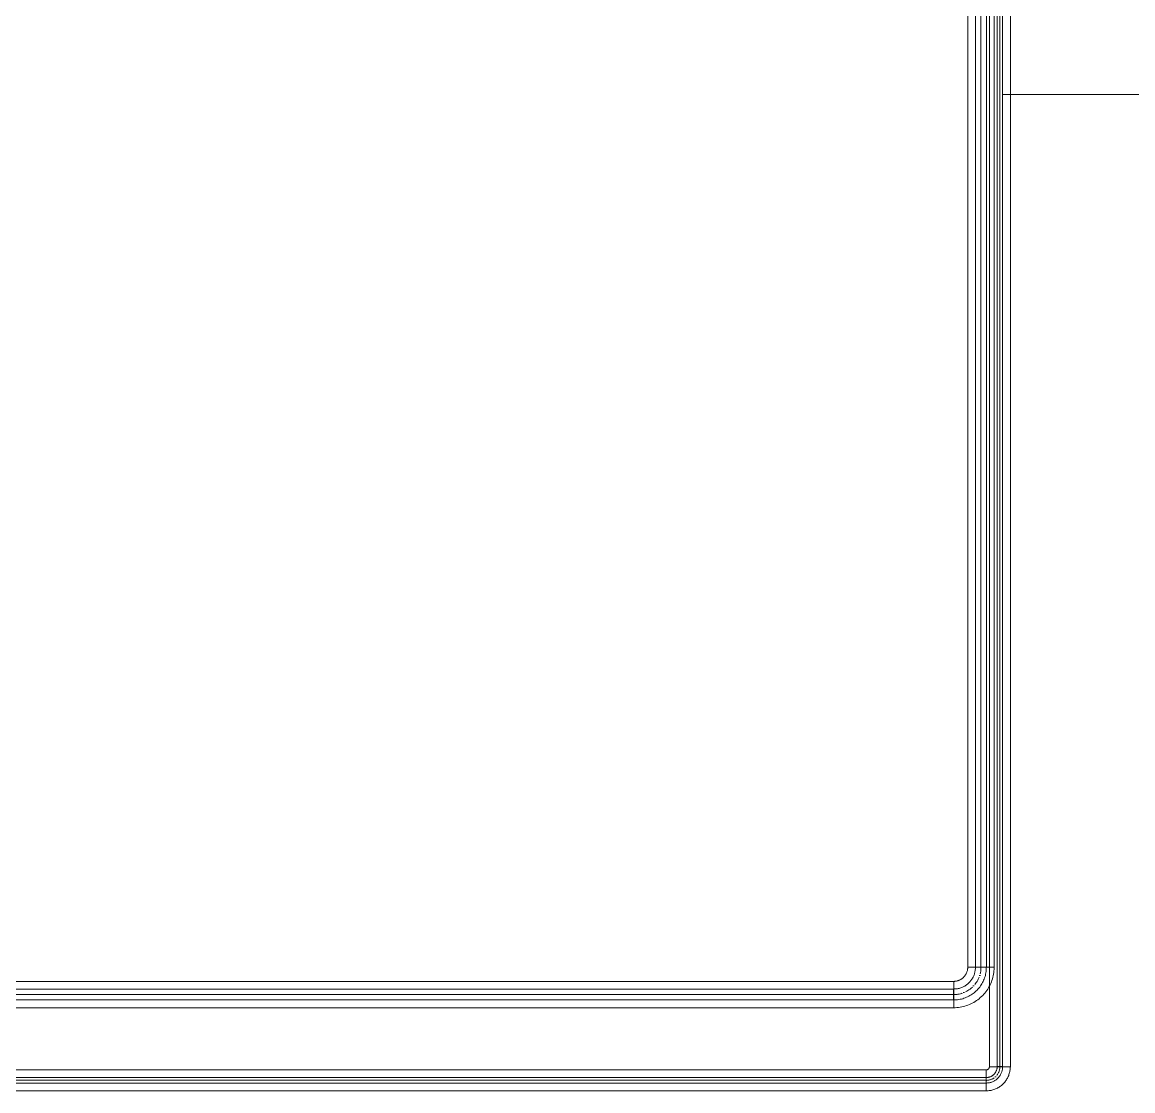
# Model space of a CAD drawing. Header units: millimetres. Extents: x -88595 to 880822, y -1054509 to -148035.
# Drawn here: x 424205 to 425499, y -273096 to -271851 of the extents above; entities that cross this region are included whole.
import ezdxf

# ---------------------------------------------------------------- set-up
doc = ezdxf.new("R2010")
doc.units = ezdxf.units.MM
doc.linetypes.add('$8$ADSK_Осевая', pattern=[14, 10, -2, 0, -2])
for name, color, linetype, lineweight in [('Изоляция', 7, 'Continuous', 18), ('Марки', 7, 'Continuous', 20), ('Трубопровод', 7, 'Continuous', 18), ('Трубопроводы', 7, 'Continuous', 18)]:
    doc.layers.add(name, color=color, linetype=linetype, lineweight=lineweight)

# ---------------------------------------------------------------- blocks, each defined once
blk = doc.blocks.new('$0$ADSK_МедьПайка_Отвод-гнутая труба - Отвод _гнутая труба_-V49-В_Координация_3 этаж ОВ3')
at = {"layer": 'Трубопроводы', "color": 134, "true_color": 0x00a6a6}
for p, q in [((-31.8, 6.3), (-31.8, -6.4)), ((-31.8, 6.3), (-31.8, -6.4)), ((-6.4, -31.8), (6.3, -31.8)), ((-6.4, -31.8), (6.3, -31.8))]:
    blk.add_line(p, q, dxfattribs=at)
at = {"layer": 'Трубопроводы', "color": 134, "true_color": 0x00a6a6, "flags": 128}
for points in [[(6.3, -31.8), (6.3, -30.2), (6.2, -28.7), (6.1, -27.2), (5.9, -25.7), (5.6, -24.2), (5.3, -22.7), (4.9, -21.2), (4.4, -19.8), (3.9, -18.3), (3.3, -16.9), (2.7, -15.5), (2, -14.2), (1.3, -12.8), (0.5, -11.5), (-0.3, -10.2), (-1.2, -9), (-2.1, -7.8), (-3.1, -6.6), (-4.1, -5.5), (-5.2, -4.4), (-6.3, -3.4), (-7.5, -2.4), (-8.7, -1.4), (-9.9, -0.5), (-11.2, 0.3), (-12.5, 1.1), (-13.8, 1.9), (-15.2, 2.5), (-16.5, 3.2), (-17.9, 3.8), (-19.4, 4.3), (-20.8, 4.8), (-22.3, 5.2), (-23.8, 5.5), (-25.3, 5.8), (-26.8, 6), (-28.3, 6.2), (-29.8, 6.3), (-31.3, 6.3), (-31.8, 6.3)], [(-31.8, -6.4), (-30.7, -6.4), (-29.7, -6.4), (-28.7, -6.5), (-27.7, -6.7), (-26.7, -6.9), (-25.7, -7.1), (-24.7, -7.3), (-23.8, -7.6), (-22.8, -8), (-21.9, -8.4), (-20.9, -8.8), (-20, -9.2), (-19.1, -9.7), (-18.3, -10.2), (-17.4, -10.8), (-16.6, -11.4), (-15.8, -12), (-15, -12.7), (-14.3, -13.3), (-13.5, -14.1), (-12.8, -14.8), (-12.2, -15.6), (-11.5, -16.4), (-10.9, -17.2), (-10.4, -18), (-9.8, -18.9), (-9.3, -19.8), (-8.9, -20.7), (-8.5, -21.6), (-8.1, -22.5), (-7.7, -23.5), (-7.4, -24.5), (-7.1, -25.4), (-6.9, -26.4), (-6.7, -27.4), (-6.6, -28.4), (-6.5, -29.4), (-6.4, -30.5), (-6.4, -31.5), (-6.4, -31.8)]]:
    blk.add_lwpolyline(points, dxfattribs=at)
blk = doc.blocks.new('$0$ADSK_МедьПайка_Отвод-гнутая труба - Отвод _гнутая труба_-V50-В_Координация_3 этаж ОВ3')
at = {"layer": 'Трубопроводы', "color": 190, "true_color": 0x8000ff}
for p, q in [((-15.9, 3.2), (-15.9, -3.2)), ((-15.9, 3.2), (-15.9, -3.2)), ((-3.2, -15.9), (3.2, -15.9)), ((-3.2, -15.9), (3.2, -15.9))]:
    blk.add_line(p, q, dxfattribs=at)
at = {"layer": 'Трубопроводы', "color": 190, "true_color": 0x8000ff, "flags": 128}
for points in [[(3.2, -15.9), (3.2, -15.1), (3.1, -14.4), (3, -13.6), (2.9, -12.8), (2.8, -12.1), (2.6, -11.3), (2.4, -10.6), (2.2, -9.9), (2, -9.2), (1.7, -8.5), (1.4, -7.8), (1, -7.1), (0.7, -6.4), (0.3, -5.8), (-0.2, -5.1), (-0.6, -4.5), (-1.1, -3.9), (-1.6, -3.3), (-2.1, -2.8), (-2.6, -2.2), (-3.2, -1.7), (-3.7, -1.2), (-4.3, -0.7), (-4.9, -0.3), (-5.6, 0.2), (-6.2, 0.6), (-6.9, 0.9), (-7.6, 1.3), (-8.3, 1.6), (-9, 1.9), (-9.7, 2.1), (-10.4, 2.4), (-11.1, 2.6), (-11.9, 2.8), (-12.6, 2.9), (-13.4, 3), (-14.1, 3.1), (-14.9, 3.2), (-15.7, 3.2), (-15.9, 3.2)], [(-15.9, -3.2), (-15.4, -3.2), (-14.9, -3.2), (-14.4, -3.3), (-13.9, -3.3), (-13.4, -3.4), (-12.9, -3.5), (-12.4, -3.7), (-11.9, -3.8), (-11.4, -4), (-10.9, -4.2), (-10.5, -4.4), (-10, -4.6), (-9.6, -4.9), (-9.1, -5.1), (-8.7, -5.4), (-8.3, -5.7), (-7.9, -6), (-7.5, -6.3), (-7.1, -6.7), (-6.8, -7), (-6.4, -7.4), (-6.1, -7.8), (-5.8, -8.2), (-5.5, -8.6), (-5.2, -9), (-4.9, -9.4), (-4.7, -9.9), (-4.4, -10.3), (-4.2, -10.8), (-4, -11.3), (-3.9, -11.8), (-3.7, -12.2), (-3.6, -12.7), (-3.5, -13.2), (-3.4, -13.7), (-3.3, -14.2), (-3.2, -14.7), (-3.2, -15.2), (-3.2, -15.7), (-3.2, -15.9)]]:
    blk.add_lwpolyline(points, dxfattribs=at)

msp = doc.modelspace()

# ---------------------------------------------------------------- linework, layer by layer
at = {"layer": 'Изоляция', "color": 134, "true_color": 0x00a6a6}
for p, q in [((425306.7, -270721.2), (425306.7, -272951.9)), ((425337.4, -272951.9), (425337.4, -270721.2)), ((425306.7, -272951.9), (425337.4, -272951.9)), ((425290.3, -272968.3), (420867.4, -272968.3)), ((425290.3, -272968.3), (425290.3, -272999)), ((420866, -272999), (425290.3, -272999))]:
    msp.add_line(p, q, dxfattribs=at)
at = {"layer": 'Изоляция', "color": 190, "true_color": 0x8000ff}
for p, q in [((425331.9, -270775.4), (425331.9, -273067.8)), ((425356.3, -273067.8), (425356.3, -270775.4)), ((425328.2, -273071.5), (420886.3, -273071.5)), ((425328.2, -273071.5), (425328.2, -273095.8)), ((425331.9, -273067.8), (425356.3, -273067.8)), ((420884.1, -273095.8), (425328.2, -273095.8))]:
    msp.add_line(p, q, dxfattribs=at)
at = {"layer": 'Изоляция', "color": 134, "true_color": 0x00a6a6, "flags": 128}
for points in [[(425306.7, -272951.9), (425306.7, -272952.6), (425306.6, -272953.2), (425306.5, -272953.9), (425306.5, -272954.5), (425306.3, -272955.2), (425306.2, -272955.8), (425306, -272956.4), (425305.8, -272957.1), (425305.6, -272957.7), (425305.4, -272958.3), (425305.1, -272958.9), (425304.8, -272959.5), (425304.5, -272960), (425304.2, -272960.6), (425303.8, -272961.2), (425303.4, -272961.7), (425303, -272962.2), (425302.6, -272962.7), (425302.2, -272963.2), (425301.7, -272963.7), (425301.2, -272964.1), (425300.7, -272964.5), (425300.2, -272964.9), (425299.7, -272965.3), (425299.1, -272965.7), (425298.6, -272966), (425298, -272966.4), (425297.4, -272966.7), (425296.8, -272966.9), (425296.2, -272967.2), (425295.6, -272967.4), (425295, -272967.6), (425294.3, -272967.8), (425293.7, -272967.9), (425293.1, -272968.1), (425292.4, -272968.2), (425291.8, -272968.2), (425291.1, -272968.3), (425290.4, -272968.3), (425290.3, -272968.3)], [(425290.3, -272999), (425292.1, -272999), (425294, -272998.8), (425295.9, -272998.7), (425297.8, -272998.4), (425299.6, -272998.1), (425301.5, -272997.6), (425303.3, -272997.2), (425305.1, -272996.6), (425306.9, -272996), (425308.6, -272995.3), (425310.3, -272994.5), (425312, -272993.7), (425313.7, -272992.8), (425315.3, -272991.8), (425316.9, -272990.8), (425318.4, -272989.7), (425319.9, -272988.5), (425321.3, -272987.3), (425322.7, -272986), (425324.1, -272984.7), (425325.3, -272983.3), (425326.6, -272981.9), (425327.7, -272980.4), (425328.8, -272978.9), (425329.9, -272977.3), (425330.9, -272975.7), (425331.8, -272974.1), (425332.7, -272972.4), (425333.4, -272970.7), (425334.2, -272969), (425334.8, -272967.2), (425335.4, -272965.4), (425335.9, -272963.6), (425336.3, -272961.8), (425336.7, -272959.9), (425337, -272958), (425337.2, -272956.2), (425337.3, -272954.3), (425337.4, -272952.4), (425337.4, -272951.9)]]:
    msp.add_lwpolyline(points, dxfattribs=at)
at = {"layer": 'Изоляция', "color": 190, "true_color": 0x8000ff, "flags": 128}
for points in [[(425331.9, -273067.8), (425331.9, -273067.9), (425331.9, -273068.1), (425331.9, -273068.2), (425331.9, -273068.4), (425331.8, -273068.5), (425331.8, -273068.7), (425331.8, -273068.8), (425331.7, -273068.9), (425331.7, -273069.1), (425331.6, -273069.2), (425331.6, -273069.3), (425331.5, -273069.5), (425331.4, -273069.6), (425331.3, -273069.7), (425331.3, -273069.9), (425331.2, -273070), (425331.1, -273070.1), (425331, -273070.2), (425330.9, -273070.3), (425330.8, -273070.4), (425330.7, -273070.5), (425330.6, -273070.6), (425330.5, -273070.7), (425330.3, -273070.8), (425330.2, -273070.9), (425330.1, -273071), (425330, -273071), (425329.8, -273071.1), (425329.7, -273071.2), (425329.6, -273071.2), (425329.4, -273071.3), (425329.3, -273071.3), (425329.1, -273071.4), (425329, -273071.4), (425328.8, -273071.4), (425328.7, -273071.4), (425328.5, -273071.5), (425328.4, -273071.5), (425328.3, -273071.5), (425328.2, -273071.5)], [(425328.2, -273095.8), (425329.3, -273095.8), (425330.5, -273095.7), (425331.6, -273095.6), (425332.7, -273095.5), (425333.8, -273095.3), (425334.9, -273095), (425336, -273094.7), (425337, -273094.4), (425338.1, -273094), (425339.1, -273093.6), (425340.2, -273093.2), (425341.2, -273092.7), (425342.2, -273092.1), (425343.1, -273091.5), (425344.1, -273090.9), (425345, -273090.3), (425345.9, -273089.6), (425346.7, -273088.9), (425347.5, -273088.1), (425348.3, -273087.3), (425349.1, -273086.5), (425349.8, -273085.6), (425350.5, -273084.8), (425351.2, -273083.9), (425351.8, -273082.9), (425352.4, -273082), (425353, -273081), (425353.5, -273080), (425353.9, -273079), (425354.4, -273077.9), (425354.7, -273076.9), (425355.1, -273075.8), (425355.4, -273074.7), (425355.6, -273073.6), (425355.9, -273072.5), (425356, -273071.4), (425356.1, -273070.3), (425356.2, -273069.2), (425356.3, -273068.1), (425356.3, -273067.8)]]:
    msp.add_lwpolyline(points, dxfattribs=at)
at = {"layer": 'Марки'}
msp.add_line((425346.8, -271934.9), (425525.6, -271934.9), dxfattribs=at)
at = {"layer": 'Трубопровод', "color": 134, "linetype": 'Continuous', "true_color": 0x00a6a6}
for p, q in [((425315.7, -270721.2), (425315.7, -272951.9)), ((425328.4, -272951.9), (425328.4, -270721.2)), ((425290.3, -272977.3), (420866, -272977.3)), ((420866, -272990), (425290.3, -272990))]:
    msp.add_line(p, q, dxfattribs=at)
at = {"layer": 'Трубопровод', "color": 134, "true_color": 0x00a6a6}
for p, q in [((425322, -270721.2), (425322, -272951.9)), ((425322, -270721.2), (425322, -272951.9)), ((425290.3, -272983.6), (420866, -272983.6)), ((425290.3, -272983.6), (420866, -272983.6))]:
    msp.add_line(p, q, dxfattribs=at)
at = {"layer": 'Трубопровод', "color": 190, "linetype": 'Continuous', "true_color": 0x8000ff}
for p, q in [((425340.9, -270775.4), (425340.9, -273067.8)), ((425347.3, -273067.8), (425347.3, -270775.4)), ((425328.2, -273080.5), (420884.1, -273080.5)), ((420884.1, -273086.8), (425328.2, -273086.8))]:
    msp.add_line(p, q, dxfattribs=at)
at = {"layer": 'Трубопровод', "color": 190, "true_color": 0x8000ff}
for p, q in [((425344.1, -273067.8), (425344.1, -270775.4)), ((425344.1, -273067.8), (425344.1, -270775.4)), ((425328.2, -273083.6), (420884.1, -273083.6)), ((425328.2, -273083.6), (420884.1, -273083.6))]:
    msp.add_line(p, q, dxfattribs=at)
at = {"layer": 'Трубопроводы', "color": 134, "linetype": '$8$ADSK_Осевая', "true_color": 0x00a6a6}
msp.add_arc((425290.3, -272951.9), 31.8, 270, 0, dxfattribs=at)
at = {"layer": 'Трубопроводы', "color": 190, "linetype": '$8$ADSK_Осевая', "true_color": 0x8000ff}
msp.add_arc((425328.2, -273067.8), 15.9, 270, 0, dxfattribs=at)

# ---------------------------------------------------------------- block references
at = {"layer": 'Трубопроводы', "color": 134, "true_color": 0x00a6a6, "rotation": 269.9999999999996}
msp.add_blockref('$0$ADSK_МедьПайка_Отвод-гнутая труба - Отвод _гнутая труба_-V49-В_Координация_3 этаж ОВ3', (425322, -272983.6), dxfattribs=at)
at = {"layer": 'Трубопроводы', "color": 190, "true_color": 0x8000ff, "rotation": 269.9999999999996}
msp.add_blockref('$0$ADSK_МедьПайка_Отвод-гнутая труба - Отвод _гнутая труба_-V50-В_Координация_3 этаж ОВ3', (425344.1, -273083.6), dxfattribs=at)

doc.saveas('drawing.dxf')
